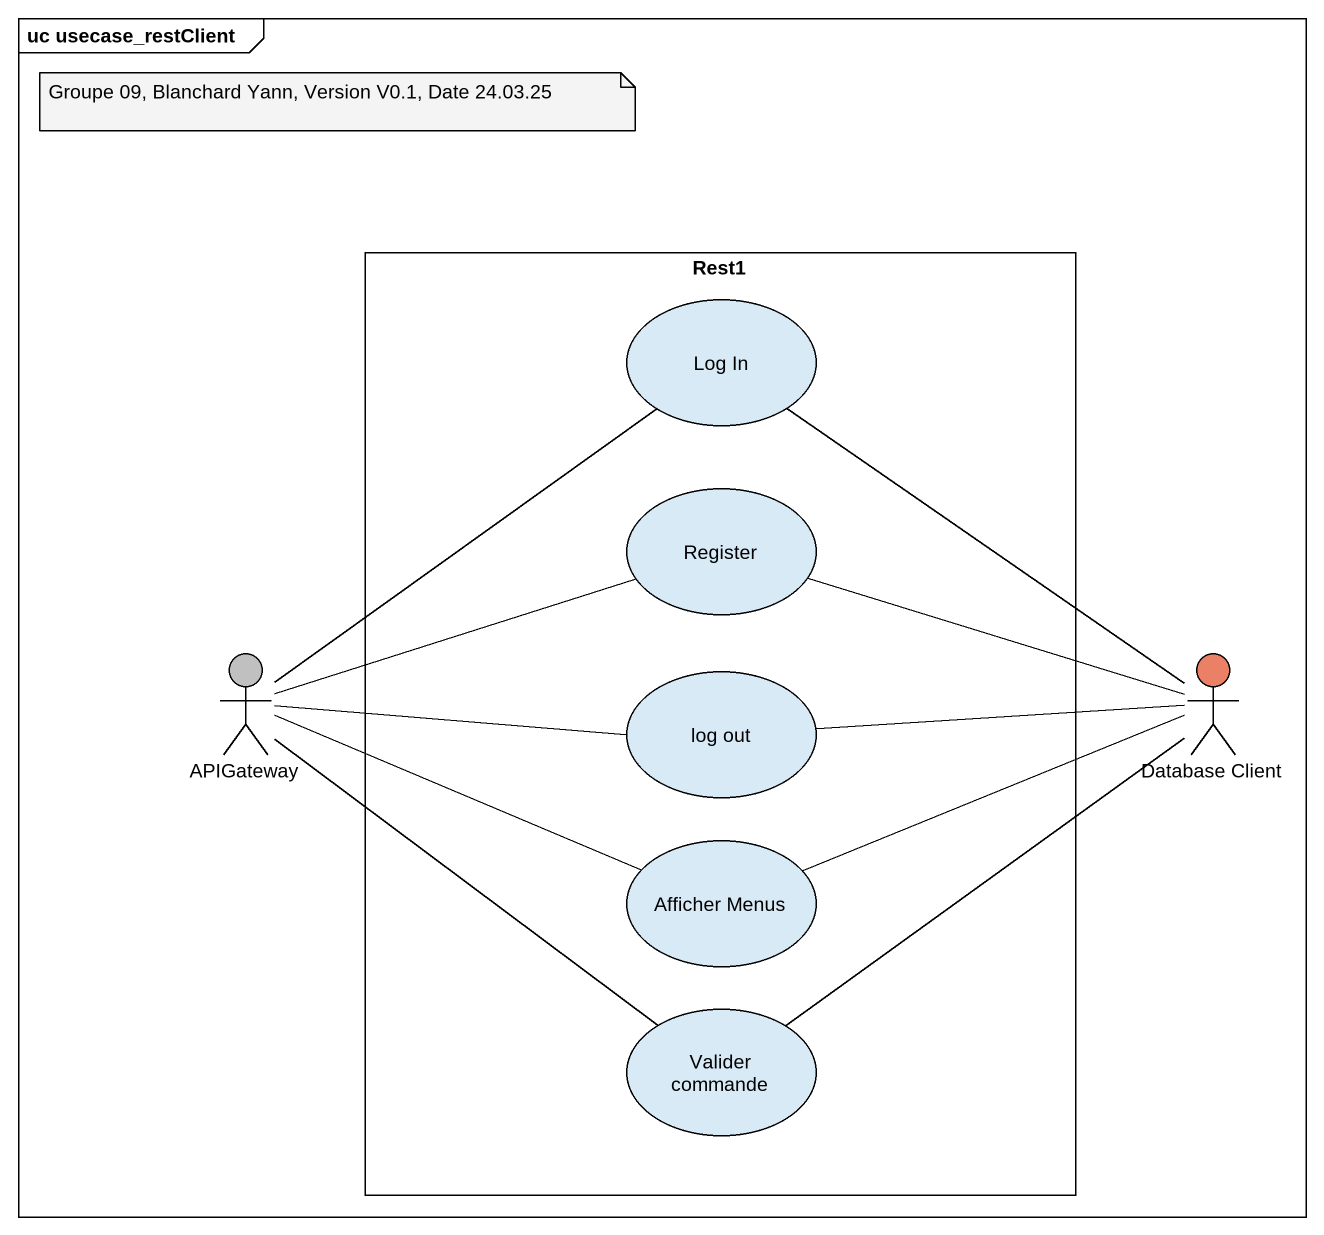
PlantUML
@startuml
mainframe uc usecase_restClient
rectangle Rest1 {
  usecase "Log In" as Log_In
  usecase Register
  usecase "log out" as log_out
  usecase "Afficher Menus" as Afficher_Menus
  usecase "Valider commande" as Valider_commande
}
actor APIGateway #C0C0C0
actor "Database Client" as Database_Client #EA8066
Log_In -- Database_Client
APIGateway -up- Log_In
APIGateway -right- Register
APIGateway -right- log_out
APIGateway -right- Afficher_Menus
APIGateway -- Valider_commande
Database_Client -left- Register
Database_Client -left- log_out
Database_Client -left- Afficher_Menus
Database_Client -- Valider_commande
note as N1
  Groupe 09, Blanchard Yann, Version V0.1, Date 24.03.25
end note
@enduml
